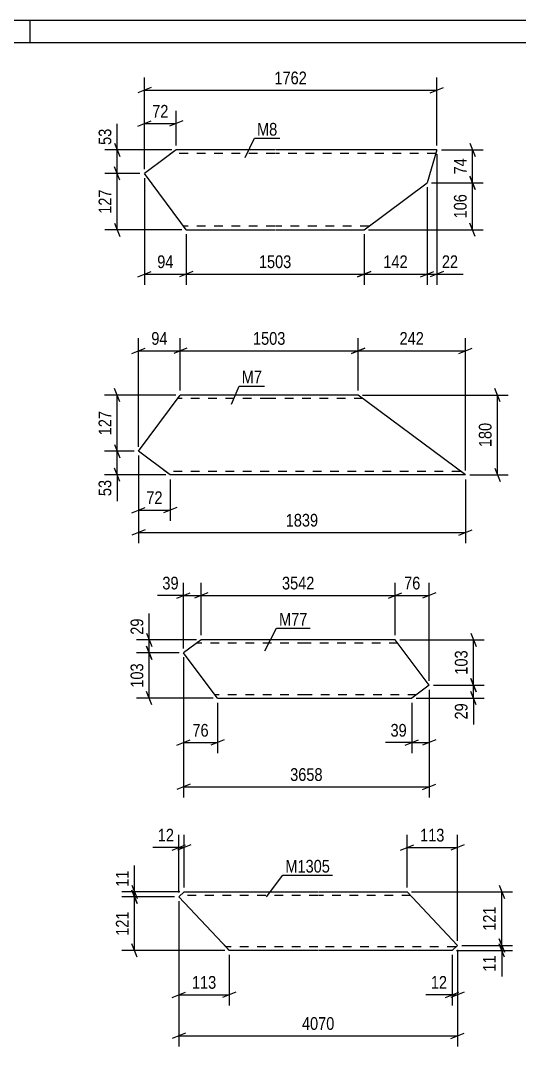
# Model space of a CAD drawing. Header units: millimetres. Extents: x 0 to 594, y 0 to 420.
# Drawn here: x 171.8 to 284.3, y 188.7 to 420 of the extents above; entities that cross this region are included whole.
import ezdxf

# ---------------------------------------------------------------- set-up
doc = ezdxf.new("R2010")
doc.units = ezdxf.units.MM
doc.linetypes.add('DXK_LINE_DOT2', pattern=[3.9198, 1.9599, -1.9599])
doc.styles.add('Arial Narrow', font='ARIALN.TTF', dxfattribs={"height": 0.2})

# ---------------------------------------------------------------- blocks, each defined once
blk = doc.blocks.new('Unknown-814564987-1163')
at = {"color": 5, "linetype": 'Continuous'}
for p, q in [((594, 420), (0, 420)), ((174, 415), (174, 420)), ((589, 415), (5, 415))]:
    blk.add_line(p, q, dxfattribs=at)
blk = doc.blocks.new('Part-814564987-10189 - 10184')
at = {"color": 2, "linetype": 'Continuous'}
for p, q in [((204.76, 389.23), (199.74, 385.49)), ((206.91, 390.83), (204.76, 389.23)), ((229.17, 390.83), (206.91, 390.83)), ((265.7, 390.83), (229.27, 390.83)), ((265.7, 390.83), (263.48, 383.4)), ((207.98, 374.43), (199.74, 385.49)), ((249.27, 372.83), (263.48, 383.4)), ((209.17, 372.83), (207.98, 374.43)), ((209.17, 372.83), (229.17, 372.83)), ((229.27, 372.83), (249.27, 372.83))]:
    blk.add_line(p, q, dxfattribs=at)
at = {"color": 7, "linetype": 'DXK_LINE_DOT2'}
for p, q in [((206.91, 390.83), (205.58, 389.84)), ((229.17, 390.03), (205.84, 390.03)), ((265.46, 390.03), (229.27, 390.03)), ((265.7, 390.83), (265.39, 389.79)), ((209.08, 372.95), (207.98, 374.43)), ((229.17, 373.63), (208.58, 373.63)), ((250.35, 373.63), (229.27, 373.63))]:
    blk.add_line(p, q, dxfattribs=at)
blk = doc.blocks.new('Part-814564987-10196 - 10195')
at = {"color": 2, "linetype": 'Continuous'}
for p, q in [((198.41, 322.88), (207.84, 335.54)), ((227.84, 335.54), (207.84, 335.54)), ((247.94, 335.54), (227.94, 335.54)), ((272.12, 317.54), (247.94, 335.54)), ((205.58, 317.54), (198.41, 322.88)), ((227.84, 317.54), (205.58, 317.54)), ((272.12, 317.54), (227.94, 317.54))]:
    blk.add_line(p, q, dxfattribs=at)
at = {"color": 7, "linetype": 'DXK_LINE_DOT2'}
for p, q in [((227.84, 334.74), (207.24, 334.74)), ((249.01, 334.74), (227.94, 334.74)), ((205.58, 317.54), (204.19, 318.57)), ((227.84, 318.34), (204.5, 318.34)), ((271.04, 318.34), (227.94, 318.34))]:
    blk.add_line(p, q, dxfattribs=at)
blk = doc.blocks.new('Part-814564987-10203 - 10202')
at = {"color": 2, "linetype": 'Continuous'}
for p, q in [((212.52, 280.37), (208.58, 277.43)), ((236.22, 280.37), (212.52, 280.37)), ((256.32, 280.37), (236.32, 280.37)), ((263.96, 270.11), (256.32, 280.37)), ((215.03, 268.77), (208.58, 277.43)), ((216.22, 267.17), (215.03, 268.77)), ((263.96, 270.11), (260.02, 267.17)), ((216.22, 267.17), (236.22, 267.17)), ((236.32, 267.17), (260.02, 267.17))]:
    blk.add_line(p, q, dxfattribs=at)
at = {"color": 7, "linetype": 'DXK_LINE_DOT2'}
for p, q in [((236.22, 279.57), (211.45, 279.57)), ((256.92, 279.57), (236.32, 279.57)), ((216.13, 267.29), (215.03, 268.77)), ((236.22, 267.97), (215.62, 267.97)), ((261.09, 267.97), (236.32, 267.97))]:
    blk.add_line(p, q, dxfattribs=at)
blk = doc.blocks.new('Part-814564987-10211 - 10210')
at = {"color": 2, "linetype": 'Continuous'}
for p, q in [((207.53, 222.39), (208.73, 223.53)), ((217.37, 211.93), (207.53, 222.39)), ((208.73, 223.53), (238.88, 223.53)), ((238.98, 223.53), (258.98, 223.53)), ((270.33, 211.46), (258.98, 223.53)), ((218.88, 210.33), (217.37, 211.93)), ((269.12, 210.33), (270.33, 211.46)), ((238.88, 210.33), (218.88, 210.33)), ((269.12, 210.33), (238.98, 210.33))]:
    blk.add_line(p, q, dxfattribs=at)
at = {"color": 7, "linetype": 'DXK_LINE_DOT2'}
for p, q in [((238.88, 222.73), (207.88, 222.73)), ((259.73, 222.73), (238.98, 222.73)), ((218.76, 210.45), (217.37, 211.93)), ((238.88, 211.13), (218.12, 211.13)), ((269.97, 211.13), (238.98, 211.13))]:
    blk.add_line(p, q, dxfattribs=at)
blk = doc.blocks.new('StraightDimension-814564987-10577 - 10184')
at = {"color": 7, "linetype": 'Continuous'}
for p, q in [((199.74, 386.49), (199.74, 399.6)), ((206.91, 391.83), (206.91, 399.6)), ((198.24, 396.15), (201.24, 397.35)), ((199.74, 396.75), (206.91, 396.75)), ((208.41, 397.35), (205.41, 396.15))]:
    blk.add_line(p, q, dxfattribs=at)
at = {"color": 0}
blk.add_wipeout([(205.75, 397.5), (205.75, 401.7), (200.9, 401.7), (200.9, 397.5)], dxfattribs=at)
at = {"color": 3, "style": 'Arial Narrow'}
blk.add_text('72', height=2.863, dxfattribs=at).set_placement((201.5, 398.1))
blk = doc.blocks.new('StraightDimension-814564987-10597 - 10184')
at = {"color": 7, "linetype": 'Continuous'}
for p, q in [((201.24, 404.87), (198.24, 403.67)), ((199.74, 386.49), (199.74, 407.12)), ((264.2, 403.67), (267.2, 404.87)), ((265.7, 391.83), (265.7, 407.12)), ((199.74, 404.27), (265.7, 404.27))]:
    blk.add_line(p, q, dxfattribs=at)
at = {"color": 0}
blk.add_wipeout([(236.98, 405.02), (236.98, 409.22), (228.46, 409.22), (228.46, 405.02)], dxfattribs=at)
at = {"color": 3, "style": 'Arial Narrow'}
blk.add_text('1762', height=2.863, dxfattribs=at).set_placement((229.06, 405.62))
blk = doc.blocks.new('StraightDimension-814564987-10589 - 10184')
at = {"color": 7, "linetype": 'Continuous'}
for p, q in [((273.16, 392.33), (274.36, 389.33)), ((266.7, 390.83), (276.16, 390.83)), ((273.76, 383.4), (273.76, 390.83)), ((274.36, 381.9), (273.16, 384.9)), ((264.48, 383.4), (276.16, 383.4))]:
    blk.add_line(p, q, dxfattribs=at)
at = {"color": 0}
blk.add_wipeout([(273.01, 389.54), (268.81, 389.54), (268.81, 384.69), (273.01, 384.69)], dxfattribs=at)
at = {"color": 3, "style": 'Arial Narrow'}
blk.add_text('74', height=2.863, rotation=90.0002, dxfattribs=at).set_placement((272.41, 385.29))
blk = doc.blocks.new('StraightDimension-814564987-10581 - 10184')
at = {"color": 7, "linetype": 'Continuous'}
for p, q in [((193.03, 392.33), (194.23, 389.33)), ((205.91, 390.83), (190.78, 390.83)), ((193.63, 385.49), (193.63, 390.83)), ((194.23, 383.99), (193.03, 386.99)), ((198.74, 385.49), (190.78, 385.49))]:
    blk.add_line(p, q, dxfattribs=at)
at = {"color": 0}
blk.add_wipeout([(192.88, 396.21), (188.68, 396.21), (188.68, 391.35), (192.88, 391.35)], dxfattribs=at)
at = {"color": 7, "linetype": 'Continuous'}
blk.add_line((193.63, 390.83), (193.63, 396.73), dxfattribs=at)
blk.add_line((193.63, 390.83), (193.63, 396.73), dxfattribs=at)
at = {"color": 3, "style": 'Arial Narrow'}
blk.add_text('53', height=2.863, rotation=90.0002, dxfattribs=at).set_placement((192.28, 391.95))
blk = doc.blocks.new('StraightDimension-814564987-10590 - 10184')
at = {"color": 7, "linetype": 'Continuous'}
for p, q in [((273.16, 384.9), (274.36, 381.9)), ((264.48, 383.4), (276.16, 383.4)), ((273.76, 372.83), (273.76, 383.4)), ((250.27, 372.83), (276.16, 372.83)), ((274.36, 371.33), (273.16, 374.33))]:
    blk.add_line(p, q, dxfattribs=at)
at = {"color": 0}
blk.add_wipeout([(273.01, 381.46), (268.81, 381.46), (268.81, 374.77), (273.01, 374.77)], dxfattribs=at)
at = {"color": 3, "style": 'Arial Narrow'}
blk.add_text('106', height=2.863, rotation=90.0002, dxfattribs=at).set_placement((272.41, 375.37))
blk = doc.blocks.new('StraightDimension-814564987-10582 - 10184')
at = {"color": 7, "linetype": 'Continuous'}
for p, q in [((194.23, 383.99), (193.03, 386.99)), ((198.74, 385.49), (190.78, 385.49)), ((193.63, 372.83), (193.63, 385.49)), ((208.17, 372.83), (190.78, 372.83)), ((193.03, 374.33), (194.23, 371.33))]:
    blk.add_line(p, q, dxfattribs=at)
at = {"color": 0}
blk.add_wipeout([(192.88, 382.5), (188.68, 382.5), (188.68, 375.82), (192.88, 375.82)], dxfattribs=at)
at = {"color": 3, "style": 'Arial Narrow'}
blk.add_text('127', height=2.863, rotation=90.0002, dxfattribs=at).set_placement((192.28, 376.42))
blk = doc.blocks.new('StraightDimension-814564987-14956 - 10184')
at = {"color": 7, "linetype": 'Continuous'}
for p, q in [((265.7, 389.83), (265.7, 360.43)), ((263.48, 382.4), (263.48, 360.43)), ((261.98, 362.23), (264.98, 363.43)), ((267.2, 363.43), (264.2, 362.23)), ((263.48, 362.83), (265.7, 362.83))]:
    blk.add_line(p, q, dxfattribs=at)
at = {"color": 0}
blk.add_wipeout([(271.08, 363.58), (271.08, 367.78), (266.22, 367.78), (266.22, 363.58)], dxfattribs=at)
at = {"color": 7, "linetype": 'Continuous'}
blk.add_line((265.7, 362.83), (271.61, 362.83), dxfattribs=at)
blk.add_line((265.7, 362.83), (271.61, 362.83), dxfattribs=at)
at = {"color": 3, "style": 'Arial Narrow'}
blk.add_text('22', height=2.863, dxfattribs=at).set_placement((266.82, 364.18))
blk = doc.blocks.new('StraightDimension-814564987-14957 - 10184')
at = {"color": 7, "linetype": 'Continuous'}
for p, q in [((263.48, 382.4), (263.48, 360.43)), ((249.27, 371.83), (249.27, 360.43)), ((250.77, 363.43), (247.77, 362.23)), ((261.98, 362.23), (264.98, 363.43)), ((249.27, 362.83), (263.48, 362.83))]:
    blk.add_line(p, q, dxfattribs=at)
at = {"color": 0}
blk.add_wipeout([(259.72, 363.58), (259.72, 367.78), (253.03, 367.78), (253.03, 363.58)], dxfattribs=at)
at = {"color": 3, "style": 'Arial Narrow'}
blk.add_text('142', height=2.863, dxfattribs=at).set_placement((253.63, 364.18))
blk = doc.blocks.new('StraightDimension-814564987-14958 - 10184')
at = {"color": 7, "linetype": 'Continuous'}
for p, q in [((209.17, 371.83), (209.17, 360.43)), ((249.27, 371.83), (249.27, 360.43)), ((210.67, 363.43), (207.67, 362.23)), ((247.77, 362.23), (250.77, 363.43)), ((209.17, 362.83), (249.27, 362.83))]:
    blk.add_line(p, q, dxfattribs=at)
at = {"color": 0}
blk.add_wipeout([(233.48, 363.58), (233.48, 367.78), (224.96, 367.78), (224.96, 363.58)], dxfattribs=at)
at = {"color": 3, "style": 'Arial Narrow'}
blk.add_text('1503', height=2.863, dxfattribs=at).set_placement((225.56, 364.18))
blk = doc.blocks.new('StraightDimension-814564987-14959 - 10184')
at = {"color": 7, "linetype": 'Continuous'}
for p, q in [((199.74, 384.49), (199.74, 360.43)), ((209.17, 371.83), (209.17, 360.43)), ((198.24, 362.23), (201.24, 363.43)), ((210.67, 363.43), (207.67, 362.23)), ((199.74, 362.83), (209.17, 362.83))]:
    blk.add_line(p, q, dxfattribs=at)
at = {"color": 0}
blk.add_wipeout([(206.89, 363.58), (206.89, 367.78), (202.03, 367.78), (202.03, 363.58)], dxfattribs=at)
at = {"color": 3, "style": 'Arial Narrow'}
blk.add_text('94', height=2.863, dxfattribs=at).set_placement((202.63, 364.18))
blk = doc.blocks.new('StraightDimension-814564987-15075 - 10195')
at = {"color": 7, "linetype": 'Continuous'}
for p, q in [((247.94, 336.54), (247.94, 348.39)), ((272.12, 318.54), (272.12, 348.39)), ((249.44, 346.14), (246.44, 344.94)), ((247.94, 345.54), (272.12, 345.54)), ((270.62, 344.94), (273.62, 346.14))]:
    blk.add_line(p, q, dxfattribs=at)
at = {"color": 0}
blk.add_wipeout([(263.37, 346.29), (263.37, 350.49), (256.68, 350.49), (256.68, 346.29)], dxfattribs=at)
at = {"color": 3, "style": 'Arial Narrow'}
blk.add_text('242', height=2.863, dxfattribs=at).set_placement((257.28, 346.89))
blk = doc.blocks.new('StraightDimension-814564987-10614 - 10195')
at = {"color": 7, "linetype": 'Continuous'}
for p, q in [((193.02, 324.38), (194.22, 321.38)), ((197.41, 322.88), (190.77, 322.88)), ((193.62, 317.54), (193.62, 322.88)), ((204.58, 317.54), (190.77, 317.54)), ((194.22, 316.04), (193.02, 319.04))]:
    blk.add_line(p, q, dxfattribs=at)
at = {"color": 0}
blk.add_wipeout([(192.87, 317.01), (188.67, 317.01), (188.67, 312.16), (192.87, 312.16)], dxfattribs=at)
at = {"color": 7, "linetype": 'Continuous'}
blk.add_line((193.62, 317.54), (193.62, 311.63), dxfattribs=at)
blk.add_line((193.62, 317.54), (193.62, 311.63), dxfattribs=at)
at = {"color": 3, "style": 'Arial Narrow'}
blk.add_text('53', height=2.863, rotation=90.0002, dxfattribs=at).set_placement((192.27, 312.76))
blk = doc.blocks.new('StraightDimension-814564987-10609 - 10195')
at = {"color": 7, "linetype": 'Continuous'}
for p, q in [((198.41, 321.88), (198.41, 307.22)), ((205.58, 316.54), (205.58, 307.22)), ((196.91, 309.02), (199.91, 310.22)), ((207.08, 310.22), (204.08, 309.02)), ((198.41, 309.62), (205.58, 309.62))]:
    blk.add_line(p, q, dxfattribs=at)
at = {"color": 0}
blk.add_wipeout([(204.42, 310.37), (204.42, 314.57), (199.57, 314.57), (199.57, 310.37)], dxfattribs=at)
at = {"color": 3, "style": 'Arial Narrow'}
blk.add_text('72', height=2.863, dxfattribs=at).set_placement((200.17, 310.97))
blk = doc.blocks.new('StraightDimension-814564987-10621 - 10195')
at = {"color": 7, "linetype": 'Continuous'}
for p, q in [((248.94, 335.54), (281.77, 335.54)), ((279.97, 334.04), (278.77, 337.04)), ((279.37, 317.54), (279.37, 335.54)), ((273.12, 317.54), (281.77, 317.54)), ((278.77, 319.04), (279.97, 316.04))]:
    blk.add_line(p, q, dxfattribs=at)
at = {"color": 0}
blk.add_wipeout([(278.62, 329.88), (274.42, 329.88), (274.42, 323.2), (278.62, 323.2)], dxfattribs=at)
at = {"color": 3, "style": 'Arial Narrow'}
blk.add_text('180', height=2.863, rotation=90.0002, dxfattribs=at).set_placement((278.02, 323.8))
blk = doc.blocks.new('StraightDimension-814564987-10613 - 10195')
at = {"color": 7, "linetype": 'Continuous'}
for p, q in [((206.84, 335.54), (190.77, 335.54)), ((194.22, 334.04), (193.02, 337.04)), ((193.62, 322.88), (193.62, 335.54)), ((193.02, 324.38), (194.22, 321.38)), ((197.41, 322.88), (190.77, 322.88))]:
    blk.add_line(p, q, dxfattribs=at)
at = {"color": 0}
blk.add_wipeout([(192.87, 332.55), (188.67, 332.55), (188.67, 325.87), (192.87, 325.87)], dxfattribs=at)
at = {"color": 3, "style": 'Arial Narrow'}
blk.add_text('127', height=2.863, rotation=90.0002, dxfattribs=at).set_placement((192.27, 326.47))
blk = doc.blocks.new('StraightDimension-814564987-10627 - 10195')
at = {"color": 7, "linetype": 'Continuous'}
for p, q in [((198.41, 321.88), (198.41, 302.14)), ((272.12, 316.54), (272.12, 302.14)), ((199.91, 305.14), (196.91, 303.94)), ((198.41, 304.54), (272.12, 304.54)), ((270.62, 303.94), (273.62, 305.14))]:
    blk.add_line(p, q, dxfattribs=at)
at = {"color": 0}
blk.add_wipeout([(239.52, 305.29), (239.52, 309.49), (231.01, 309.49), (231.01, 305.29)], dxfattribs=at)
at = {"color": 3, "style": 'Arial Narrow'}
blk.add_text('1839', height=2.863, dxfattribs=at).set_placement((231.61, 305.89))
blk = doc.blocks.new('StraightDimension-814564987-15076 - 10195')
at = {"color": 7, "linetype": 'Continuous'}
for p, q in [((207.84, 336.54), (207.84, 348.39)), ((247.94, 336.54), (247.94, 348.39)), ((209.34, 346.14), (206.34, 344.94)), ((207.84, 345.54), (247.94, 345.54)), ((246.44, 344.94), (249.44, 346.14))]:
    blk.add_line(p, q, dxfattribs=at)
at = {"color": 0}
blk.add_wipeout([(232.14, 346.29), (232.14, 350.49), (223.63, 350.49), (223.63, 346.29)], dxfattribs=at)
at = {"color": 3, "style": 'Arial Narrow'}
blk.add_text('1503', height=2.863, dxfattribs=at).set_placement((224.23, 346.89))
blk = doc.blocks.new('StraightDimension-814564987-15077 - 10195')
at = {"color": 7, "linetype": 'Continuous'}
for p, q in [((198.41, 323.88), (198.41, 348.39)), ((207.84, 336.54), (207.84, 348.39)), ((196.91, 344.94), (199.91, 346.14)), ((198.41, 345.54), (207.84, 345.54)), ((209.34, 346.14), (206.34, 344.94))]:
    blk.add_line(p, q, dxfattribs=at)
at = {"color": 0}
blk.add_wipeout([(205.55, 346.29), (205.55, 350.49), (200.7, 350.49), (200.7, 346.29)], dxfattribs=at)
at = {"color": 3, "style": 'Arial Narrow'}
blk.add_text('94', height=2.863, dxfattribs=at).set_placement((201.3, 346.89))
blk = doc.blocks.new('StraightDimension-814564987-10656 - 10202')
at = {"color": 7, "linetype": 'Continuous'}
for p, q in [((273.36, 271.61), (274.56, 268.61)), ((264.96, 270.11), (276.36, 270.11)), ((274.56, 265.67), (273.36, 268.67)), ((273.96, 267.17), (273.96, 270.11)), ((261.02, 267.17), (276.36, 267.17))]:
    blk.add_line(p, q, dxfattribs=at)
at = {"color": 0}
blk.add_wipeout([(273.21, 266.65), (269.01, 266.65), (269.01, 261.79), (273.21, 261.79)], dxfattribs=at)
at = {"color": 7, "linetype": 'Continuous'}
blk.add_line((273.96, 267.17), (273.96, 261.26), dxfattribs=at)
blk.add_line((273.96, 267.17), (273.96, 261.26), dxfattribs=at)
at = {"color": 3, "style": 'Arial Narrow'}
blk.add_text('29', height=2.863, rotation=90.0002, dxfattribs=at).set_placement((272.61, 262.39))
blk = doc.blocks.new('StraightDimension-814564987-10648 - 10202')
at = {"color": 7, "linetype": 'Continuous'}
for p, q in [((200.24, 278.93), (201.44, 275.93)), ((207.58, 277.43), (197.99, 277.43)), ((200.84, 267.17), (200.84, 277.43)), ((201.44, 265.67), (200.24, 268.67)), ((215.22, 267.17), (197.99, 267.17))]:
    blk.add_line(p, q, dxfattribs=at)
at = {"color": 0}
blk.add_wipeout([(200.09, 275.64), (195.89, 275.64), (195.89, 268.96), (200.09, 268.96)], dxfattribs=at)
at = {"color": 3, "style": 'Arial Narrow'}
blk.add_text('103', height=2.863, rotation=90.0002, dxfattribs=at).set_placement((199.49, 269.56))
blk = doc.blocks.new('StraightDimension-814564987-10655 - 10202')
at = {"color": 7, "linetype": 'Continuous'}
for p, q in [((257.32, 280.37), (276.36, 280.37)), ((273.36, 281.87), (274.56, 278.87)), ((273.96, 270.11), (273.96, 280.37)), ((274.56, 268.61), (273.36, 271.61)), ((264.96, 270.11), (276.36, 270.11))]:
    blk.add_line(p, q, dxfattribs=at)
at = {"color": 0}
blk.add_wipeout([(273.21, 278.58), (269.01, 278.58), (269.01, 271.9), (273.21, 271.9)], dxfattribs=at)
at = {"color": 3, "style": 'Arial Narrow'}
blk.add_text('103', height=2.863, rotation=90.0002, dxfattribs=at).set_placement((272.61, 272.5))
blk = doc.blocks.new('StraightDimension-814564987-10647 - 10202')
at = {"color": 7, "linetype": 'Continuous'}
for p, q in [((211.52, 280.37), (197.99, 280.37)), ((200.24, 281.87), (201.44, 278.87)), ((200.84, 277.43), (200.84, 280.37)), ((201.44, 275.93), (200.24, 278.93)), ((207.58, 277.43), (197.99, 277.43))]:
    blk.add_line(p, q, dxfattribs=at)
at = {"color": 0}
blk.add_wipeout([(200.09, 285.75), (195.89, 285.75), (195.89, 280.9), (200.09, 280.9)], dxfattribs=at)
at = {"color": 7, "linetype": 'Continuous'}
blk.add_line((200.84, 280.37), (200.84, 286.28), dxfattribs=at)
blk.add_line((200.84, 280.37), (200.84, 286.28), dxfattribs=at)
at = {"color": 3, "style": 'Arial Narrow'}
blk.add_text('29', height=2.863, rotation=90.0002, dxfattribs=at).set_placement((199.49, 281.5))
blk = doc.blocks.new('StraightDimension-814564987-10631 - 10202')
at = {"color": 7, "linetype": 'Continuous'}
for p, q in [((263.96, 269.11), (263.96, 254.77)), ((260.02, 266.17), (260.02, 254.77)), ((258.52, 256.57), (261.52, 257.77)), ((260.02, 257.17), (263.96, 257.17)), ((265.46, 257.77), (262.46, 256.57))]:
    blk.add_line(p, q, dxfattribs=at)
at = {"color": 0}
blk.add_wipeout([(259.49, 257.92), (259.49, 262.12), (254.64, 262.12), (254.64, 257.92)], dxfattribs=at)
at = {"color": 7, "linetype": 'Continuous'}
blk.add_line((260.02, 257.17), (254.11, 257.17), dxfattribs=at)
blk.add_line((260.02, 257.17), (254.11, 257.17), dxfattribs=at)
at = {"color": 3, "style": 'Arial Narrow'}
blk.add_text('39', height=2.863, dxfattribs=at).set_placement((255.24, 258.52))
blk = doc.blocks.new('StraightDimension-814564987-10635 - 10202')
at = {"color": 7, "linetype": 'Continuous'}
for p, q in [((208.58, 276.43), (208.58, 254.77)), ((216.22, 266.17), (216.22, 254.77)), ((207.08, 256.57), (210.08, 257.77)), ((208.58, 257.17), (216.22, 257.17)), ((217.72, 257.77), (214.72, 256.57))]:
    blk.add_line(p, q, dxfattribs=at)
at = {"color": 0}
blk.add_wipeout([(214.83, 257.92), (214.83, 262.12), (209.97, 262.12), (209.97, 257.92)], dxfattribs=at)
at = {"color": 3, "style": 'Arial Narrow'}
blk.add_text('76', height=2.863, dxfattribs=at).set_placement((210.57, 258.52))
blk = doc.blocks.new('StraightDimension-814564987-10663 - 10202')
at = {"color": 7, "linetype": 'Continuous'}
for p, q in [((208.58, 276.43), (208.58, 244.79)), ((263.96, 269.11), (263.96, 244.79)), ((210.08, 247.79), (207.08, 246.59)), ((262.46, 246.59), (265.46, 247.79)), ((208.58, 247.19), (263.96, 247.19))]:
    blk.add_line(p, q, dxfattribs=at)
at = {"color": 0}
blk.add_wipeout([(240.53, 247.94), (240.53, 252.14), (232.01, 252.14), (232.01, 247.94)], dxfattribs=at)
at = {"color": 3, "style": 'Arial Narrow'}
blk.add_text('3658', height=2.863, dxfattribs=at).set_placement((232.61, 248.54))
blk = doc.blocks.new('StraightDimension-814564987-15188 - 10202')
at = {"color": 7, "linetype": 'Continuous'}
for p, q in [((256.32, 281.37), (256.32, 293.22)), ((263.96, 271.11), (263.96, 293.22)), ((254.82, 289.77), (257.82, 290.97)), ((256.32, 290.37), (263.96, 290.37)), ((265.46, 290.97), (262.46, 289.77))]:
    blk.add_line(p, q, dxfattribs=at)
at = {"color": 0}
blk.add_wipeout([(262.57, 291.12), (262.57, 295.32), (257.71, 295.32), (257.71, 291.12)], dxfattribs=at)
at = {"color": 3, "style": 'Arial Narrow'}
blk.add_text('76', height=2.863, dxfattribs=at).set_placement((258.31, 291.72))
blk = doc.blocks.new('StraightDimension-814564987-15189 - 10202')
at = {"color": 7, "linetype": 'Continuous'}
for p, q in [((212.52, 281.37), (212.52, 293.22)), ((256.32, 281.37), (256.32, 293.22)), ((214.02, 290.97), (211.02, 289.77)), ((212.52, 290.37), (256.32, 290.37)), ((254.82, 289.77), (257.82, 290.97))]:
    blk.add_line(p, q, dxfattribs=at)
at = {"color": 0}
blk.add_wipeout([(238.68, 291.12), (238.68, 295.32), (230.17, 295.32), (230.17, 291.12)], dxfattribs=at)
at = {"color": 3, "style": 'Arial Narrow'}
blk.add_text('3542', height=2.863, dxfattribs=at).set_placement((230.77, 291.72))
blk = doc.blocks.new('StraightDimension-814564987-15190 - 10202')
at = {"color": 7, "linetype": 'Continuous'}
for p, q in [((208.58, 278.43), (208.58, 293.22)), ((212.52, 281.37), (212.52, 293.22)), ((207.08, 289.77), (210.08, 290.97)), ((208.58, 290.37), (212.52, 290.37)), ((214.02, 290.97), (211.02, 289.77))]:
    blk.add_line(p, q, dxfattribs=at)
at = {"color": 0}
blk.add_wipeout([(208.05, 291.12), (208.05, 295.32), (203.2, 295.32), (203.2, 291.12)], dxfattribs=at)
at = {"color": 7, "linetype": 'Continuous'}
blk.add_line((208.58, 290.37), (202.67, 290.37), dxfattribs=at)
blk.add_line((208.58, 290.37), (202.67, 290.37), dxfattribs=at)
at = {"color": 3, "style": 'Arial Narrow'}
blk.add_text('39', height=2.863, dxfattribs=at).set_placement((203.8, 291.72))
blk = doc.blocks.new('StraightDimension-814564987-10699 - 10210')
at = {"color": 7, "linetype": 'Continuous'}
for p, q in [((207.53, 221.39), (207.53, 188.66)), ((270.33, 210.46), (270.33, 188.66)), ((209.03, 191.66), (206.03, 190.46)), ((207.53, 191.06), (270.33, 191.06)), ((268.83, 190.46), (271.83, 191.66))]:
    blk.add_line(p, q, dxfattribs=at)
at = {"color": 0}
blk.add_wipeout([(243.18, 191.81), (243.18, 196.01), (234.67, 196.01), (234.67, 191.81)], dxfattribs=at)
at = {"color": 3, "style": 'Arial Narrow'}
blk.add_text('4070', height=2.863, dxfattribs=at).set_placement((235.27, 192.41))
blk = doc.blocks.new('StraightDimension-814564987-10675 - 10210')
at = {"color": 7, "linetype": 'Continuous'}
for p, q in [((258.98, 224.53), (258.98, 236.38)), ((270.33, 212.46), (270.33, 236.38)), ((257.48, 232.93), (260.48, 234.13)), ((271.83, 234.13), (268.83, 232.93)), ((258.98, 233.53), (270.33, 233.53))]:
    blk.add_line(p, q, dxfattribs=at)
at = {"color": 0}
blk.add_wipeout([(267.99, 234.28), (267.99, 238.48), (261.31, 238.48), (261.31, 234.28)], dxfattribs=at)
at = {"color": 3, "style": 'Arial Narrow'}
blk.add_text('113', height=2.863, dxfattribs=at).set_placement((261.91, 234.88))
blk = doc.blocks.new('StraightDimension-814564987-10667 - 10210')
at = {"color": 7, "linetype": 'Continuous'}
for p, q in [((269.12, 209.33), (269.12, 197.93)), ((270.33, 210.46), (270.33, 197.93)), ((267.62, 199.73), (270.62, 200.93)), ((271.83, 200.93), (268.83, 199.73)), ((269.12, 200.33), (270.33, 200.33))]:
    blk.add_line(p, q, dxfattribs=at)
at = {"color": 0}
blk.add_wipeout([(268.6, 201.08), (268.6, 205.28), (263.74, 205.28), (263.74, 201.08)], dxfattribs=at)
at = {"color": 7, "linetype": 'Continuous'}
blk.add_line((269.12, 200.33), (263.22, 200.33), dxfattribs=at)
blk.add_line((269.12, 200.33), (263.22, 200.33), dxfattribs=at)
at = {"color": 3, "style": 'Arial Narrow'}
blk.add_text('12', height=2.863, dxfattribs=at).set_placement((264.34, 201.68))
blk = doc.blocks.new('StraightDimension-814564987-10679 - 10210')
at = {"color": 7, "linetype": 'Continuous'}
for p, q in [((207.53, 223.39), (207.53, 236.38)), ((208.73, 224.53), (208.73, 236.38)), ((206.03, 232.93), (209.03, 234.13)), ((210.23, 234.13), (207.23, 232.93)), ((207.53, 233.53), (208.73, 233.53))]:
    blk.add_line(p, q, dxfattribs=at)
at = {"color": 0}
blk.add_wipeout([(207, 234.28), (207, 238.48), (202.15, 238.48), (202.15, 234.28)], dxfattribs=at)
at = {"color": 7, "linetype": 'Continuous'}
blk.add_line((207.53, 233.53), (201.62, 233.53), dxfattribs=at)
blk.add_line((207.53, 233.53), (201.62, 233.53), dxfattribs=at)
at = {"color": 3, "style": 'Arial Narrow'}
blk.add_text('12', height=2.863, dxfattribs=at).set_placement((202.75, 234.88))
blk = doc.blocks.new('StraightDimension-814564987-10671 - 10210')
at = {"color": 7, "linetype": 'Continuous'}
for p, q in [((207.53, 221.39), (207.53, 197.93)), ((218.88, 209.33), (218.88, 197.93)), ((206.03, 199.73), (209.03, 200.93)), ((207.53, 200.33), (218.88, 200.33)), ((220.38, 200.93), (217.38, 199.73))]:
    blk.add_line(p, q, dxfattribs=at)
at = {"color": 0}
blk.add_wipeout([(216.54, 201.08), (216.54, 205.28), (209.86, 205.28), (209.86, 201.08)], dxfattribs=at)
at = {"color": 3, "style": 'Arial Narrow'}
blk.add_text('113', height=2.863, dxfattribs=at).set_placement((210.46, 201.68))
blk = doc.blocks.new('StraightDimension-814564987-15282 - 10210')
at = {"color": 7, "linetype": 'Continuous'}
for p, q in [((196.93, 225.03), (198.13, 222.03)), ((207.73, 223.53), (194.68, 223.53)), ((206.53, 222.39), (194.68, 222.39)), ((198.13, 220.89), (196.93, 223.89)), ((197.53, 222.39), (197.53, 223.53))]:
    blk.add_line(p, q, dxfattribs=at)
at = {"color": 0}
blk.add_wipeout([(196.78, 228.91), (192.58, 228.91), (192.58, 224.05), (196.78, 224.05)], dxfattribs=at)
at = {"color": 7, "linetype": 'Continuous'}
blk.add_line((197.53, 223.53), (197.53, 229.43), dxfattribs=at)
blk.add_line((197.53, 223.53), (197.53, 229.43), dxfattribs=at)
at = {"color": 3, "style": 'Arial Narrow'}
blk.add_text('11', height=2.863, rotation=90.0002, dxfattribs=at).set_placement((196.18, 224.65))
blk = doc.blocks.new('StraightDimension-814564987-15283 - 10210')
at = {"color": 7, "linetype": 'Continuous'}
for p, q in [((206.53, 222.39), (194.68, 222.39)), ((196.93, 223.89), (198.13, 220.89)), ((197.53, 210.33), (197.53, 222.39)), ((198.13, 208.83), (196.93, 211.83)), ((217.88, 210.33), (194.68, 210.33))]:
    blk.add_line(p, q, dxfattribs=at)
at = {"color": 0}
blk.add_wipeout([(196.78, 219.7), (192.58, 219.7), (192.58, 213.02), (196.78, 213.02)], dxfattribs=at)
at = {"color": 3, "style": 'Arial Narrow'}
blk.add_text('121', height=2.863, rotation=90.0002, dxfattribs=at).set_placement((196.18, 213.62))
blk = doc.blocks.new('StraightDimension-814564987-15378 - 10210')
at = {"color": 7, "linetype": 'Continuous'}
for p, q in [((279.73, 225.03), (280.93, 222.03)), ((259.98, 223.53), (282.73, 223.53)), ((280.33, 211.46), (280.33, 223.53)), ((280.93, 209.96), (279.73, 212.96)), ((271.33, 211.46), (282.73, 211.46))]:
    blk.add_line(p, q, dxfattribs=at)
at = {"color": 0}
blk.add_wipeout([(279.58, 220.83), (275.38, 220.83), (275.38, 214.15), (279.58, 214.15)], dxfattribs=at)
at = {"color": 3, "style": 'Arial Narrow'}
blk.add_text('121', height=2.863, rotation=90.0002, dxfattribs=at).set_placement((278.98, 214.75))
blk = doc.blocks.new('StraightDimension-814564987-15379 - 10210')
at = {"color": 7, "linetype": 'Continuous'}
for p, q in [((279.73, 212.96), (280.93, 209.96)), ((271.33, 211.46), (282.73, 211.46)), ((280.93, 208.83), (279.73, 211.83)), ((280.33, 210.33), (280.33, 211.46)), ((270.12, 210.33), (282.73, 210.33))]:
    blk.add_line(p, q, dxfattribs=at)
at = {"color": 0}
blk.add_wipeout([(279.58, 209.8), (275.38, 209.8), (275.38, 204.94), (279.58, 204.94)], dxfattribs=at)
at = {"color": 7, "linetype": 'Continuous'}
blk.add_line((280.33, 210.33), (280.33, 204.42), dxfattribs=at)
blk.add_line((280.33, 210.33), (280.33, 204.42), dxfattribs=at)
at = {"color": 3, "style": 'Arial Narrow'}
blk.add_text('11', height=2.863, rotation=90.0002, dxfattribs=at).set_placement((278.98, 205.54))
blk = doc.blocks.new('Mark-814564987-11344 - 10184')
at = {"color": 0}
blk.add_wipeout([(229.71, 394.05), (229.71, 397.05), (225.14, 397.05), (225.14, 394.05)], dxfattribs=at)
blk.add_wipeout([(229.71, 394.05), (229.71, 397.05), (225.14, 397.05), (225.14, 394.05)], dxfattribs=at)
at = {"color": 30, "linetype": 'Continuous'}
for p, q in [((222.48, 389.12), (224.54, 393.45)), ((224.54, 393.45), (230.31, 393.45))]:
    blk.add_line(p, q, dxfattribs=at)
at = {"color": 3, "style": 'Arial Narrow'}
blk.add_text('M8', height=2.863, dxfattribs=at).set_placement((225.14, 394.05))
blk = doc.blocks.new('Mark-814564987-11347 - 10195')
at = {"color": 0}
blk.add_wipeout([(226.25, 338.18), (226.25, 341.18), (221.68, 341.18), (221.68, 338.18)], dxfattribs=at)
blk.add_wipeout([(226.25, 338.18), (226.25, 341.18), (221.68, 341.18), (221.68, 338.18)], dxfattribs=at)
at = {"color": 30, "linetype": 'Continuous'}
for p, q in [((219.39, 333.46), (221.08, 337.58)), ((221.08, 337.58), (226.85, 337.58))]:
    blk.add_line(p, q, dxfattribs=at)
at = {"color": 3, "style": 'Arial Narrow'}
blk.add_text('M7', height=2.863, dxfattribs=at).set_placement((221.68, 338.18))
blk = doc.blocks.new('Mark-814564987-11350 - 10202')
at = {"color": 0}
blk.add_wipeout([(236.5, 283.56), (236.5, 286.56), (230.11, 286.56), (230.11, 283.56)], dxfattribs=at)
blk.add_wipeout([(236.5, 283.56), (236.5, 286.56), (230.11, 286.56), (230.11, 283.56)], dxfattribs=at)
at = {"color": 30, "linetype": 'Continuous'}
for p, q in [((226.89, 277.87), (229.51, 282.96)), ((229.51, 282.96), (237.1, 282.96))]:
    blk.add_line(p, q, dxfattribs=at)
at = {"color": 3, "style": 'Arial Narrow'}
blk.add_text('M77', height=2.863, dxfattribs=at).set_placement((230.11, 283.56))
blk = doc.blocks.new('Mark-814564987-11353 - 10210')
at = {"color": 0}
blk.add_wipeout([(241.59, 227.87), (241.59, 230.87), (231.53, 230.87), (231.53, 227.87)], dxfattribs=at)
blk.add_wipeout([(241.59, 227.87), (241.59, 230.87), (231.53, 230.87), (231.53, 227.87)], dxfattribs=at)
at = {"color": 30, "linetype": 'Continuous'}
for p, q in [((227.3, 222.38), (230.93, 227.27)), ((230.93, 227.27), (242.19, 227.27))]:
    blk.add_line(p, q, dxfattribs=at)
at = {"color": 3, "style": 'Arial Narrow'}
blk.add_text('M1305', height=2.863, dxfattribs=at).set_placement((231.53, 227.87))

msp = doc.modelspace()

# ---------------------------------------------------------------- block references
for name in ['Unknown-814564987-1163', 'Part-814564987-10189 - 10184', 'Part-814564987-10196 - 10195', 'Part-814564987-10203 - 10202', 'Part-814564987-10211 - 10210']:
    msp.add_blockref(name, (0, 0))

# ---------------------------------------------------------------- next in the draw order: block references
for name in ['StraightDimension-814564987-10577 - 10184', 'StraightDimension-814564987-15075 - 10195', 'StraightDimension-814564987-10614 - 10195', 'StraightDimension-814564987-10648 - 10202', 'StraightDimension-814564987-10656 - 10202', 'StraightDimension-814564987-10679 - 10210', 'StraightDimension-814564987-10699 - 10210']:
    msp.add_blockref(name, (0, 0))

# ---------------------------------------------------------------- next in the draw order: block references
for name in ['StraightDimension-814564987-10597 - 10184', 'StraightDimension-814564987-10621 - 10195', 'StraightDimension-814564987-10609 - 10195', 'StraightDimension-814564987-10647 - 10202', 'StraightDimension-814564987-10655 - 10202', 'StraightDimension-814564987-10675 - 10210', 'Mark-814564987-11353 - 10210', 'StraightDimension-814564987-10671 - 10210', 'StraightDimension-814564987-10667 - 10210']:
    msp.add_blockref(name, (0, 0))

# ---------------------------------------------------------------- next in the draw order: block references
for name in ['StraightDimension-814564987-10581 - 10184', 'Mark-814564987-11344 - 10184', 'StraightDimension-814564987-10589 - 10184', 'StraightDimension-814564987-10613 - 10195', 'StraightDimension-814564987-10635 - 10202', 'StraightDimension-814564987-10631 - 10202', 'StraightDimension-814564987-15282 - 10210', 'StraightDimension-814564987-15378 - 10210']:
    msp.add_blockref(name, (0, 0))

# ---------------------------------------------------------------- next in the draw order: block references
for name in ['StraightDimension-814564987-10582 - 10184', 'StraightDimension-814564987-10590 - 10184', 'StraightDimension-814564987-15076 - 10195', 'StraightDimension-814564987-10627 - 10195', 'StraightDimension-814564987-10663 - 10202', 'StraightDimension-814564987-15283 - 10210', 'StraightDimension-814564987-15379 - 10210']:
    msp.add_blockref(name, (0, 0))

# ---------------------------------------------------------------- next in the draw order: block references
for name in ['StraightDimension-814564987-14956 - 10184', 'StraightDimension-814564987-15077 - 10195', 'Mark-814564987-11347 - 10195', 'StraightDimension-814564987-15188 - 10202']:
    msp.add_blockref(name, (0, 0))

# ---------------------------------------------------------------- next in the draw order: block references
for name in ['StraightDimension-814564987-14957 - 10184', 'StraightDimension-814564987-15189 - 10202']:
    msp.add_blockref(name, (0, 0))

# ---------------------------------------------------------------- next in the draw order: block references
for name in ['StraightDimension-814564987-14958 - 10184', 'StraightDimension-814564987-15190 - 10202', 'Mark-814564987-11350 - 10202']:
    msp.add_blockref(name, (0, 0))

# ---------------------------------------------------------------- next in the draw order: block references
msp.add_blockref('StraightDimension-814564987-14959 - 10184', (0, 0))

doc.saveas('drawing.dxf')
